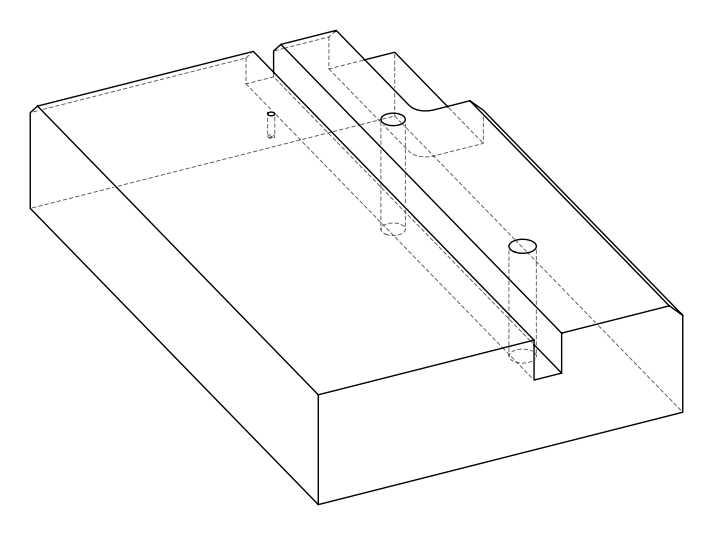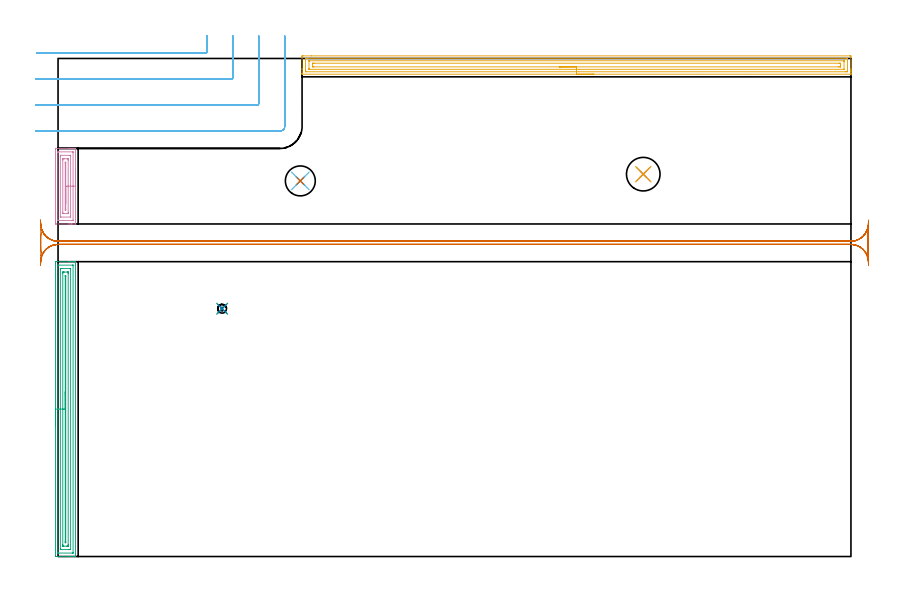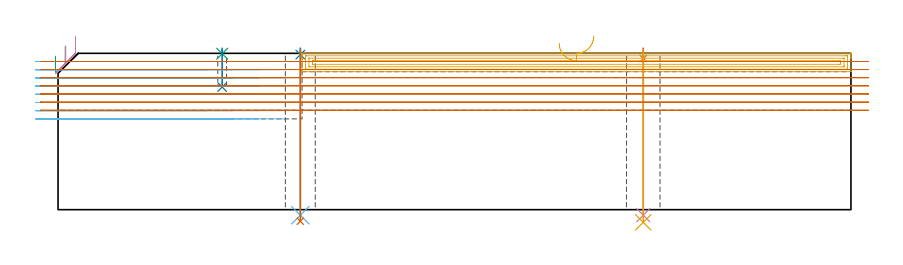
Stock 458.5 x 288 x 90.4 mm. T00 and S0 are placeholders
(PLAN: 13 operations, 7 tool changes, 46 min)
(1 SPOT_DRILL | STEP1HOLE | NXT0321_9005460120000 | 0.05 min | 182 mm3)
(2 SPOT_DRILL_1 | STEP1HOLE_1 | NXT0321_9005460120000 | 0.03 min | 4 mm3)
(3 SPOT_DRILL_2 | STEP1POCKET | NXT0321_9005460120000 | 0.03 min | 0 mm3)
(4 DRILL_THROUGH_HOLE_INTO_CENTER | STEP1HOLE | NXT0301_065 | 0.38 min | 6099 mm3)
(5 DRILL_TO_ENLARGE_THROUGH_HOLE | STEP1HOLE | UGT0301_261 | 0.4 min | 20392 mm3)
(6 DRILL_THROUGH_HOLE_INTO_CENTER_1 | STEP1HOLE_1 | NXT0301_065 | 0.38 min | 6228 mm3)
(7 DRILL_TO_ENLARGE_THROUGH_HOLE_1 | STEP1HOLE_1 | UGT0301_244 | 0.4 min | 14975 mm3)
(8 DRILL_BLIND_HOLE_INTO_CENTER | STEP1POCKET | NXT0301_022 | 0.09 min | 377 mm3)
(9 AREA_MILL | FG_CHAMFER_SURFACE | UGT0205_001 | 6.99 min | 11902 mm3)
(10 AREA_MILL_1 | FG_CHAMFER_SURFACE_1 | UGT0205_001 | 1.92 min | 3805 mm3)
(11 AREA_MILL_2 | FG_CHAMFER_SURFACE_2 | UGT0205_001 | 10.4 min | 18175 mm3)
(12 MILL_CORNER_NOTCH_RECTANGULAR | CORNER_NOTCH_RECTANGULAR | UGT0201_094 | Follow Part, ap 5, ae 75% | 10.79 min | 276020 mm3)
(13 MILL_RECTANGULAR_SLOT | SLOT_RECTANGULAR | UGT0201_094 | Follow Part, ap 5, ae 75% | 14.16 min | 327952 mm3)
(TOOL NXT0321_9005460120000 | NC Spot Drill, 142deg, 12mm, Carbide, Uncoated | D12 PA142 FL30 Z2)
(TOOL NXT0301_065 | Carbide Drill 9.4mm [860.1-0940-075A1-MM 2214] | D9.4 PA140 FL98 Z2)
(TOOL UGT0301_261 | Twist Drill 19.4 mm | D19.4 PA118 FL140 Z2)
(TOOL UGT0301_244 | Twist Drill 17.3 mm | D17.3 PA118 FL130 Z2)
(TOOL NXT0301_022 | Carbide Drill 5.1mm [860.1-0510-015A1-MM 2214] | D5.1 PA140 FL28 Z2)
(TOOL UGT0205_001 | Chamfer Mill 20 x 3 x 45 deg. | D20 FL50 Z2)
(TOOL UGT0201_094 | End mill 20 mm | D20 FL38 Z4)
(OP 1 SPOT_DRILL)
G17 G21 G94 G90
T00 M6
G54
G17 G0 G90 X338.4 Y221.1 S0 M3
G43 Z100.4 H0
G94 G81 G98 Z87.4 F250. R93.4
G80
M5
M2
(OP 2 SPOT_DRILL_1)
G17 G21 G94 G90
T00 M6
G54
G17 G0 G90 X140.1 Y217.2 S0 M3
G43 Z100.4 H0
G94 G81 G98 Z89.655 F250. R93.4
G80
M5
M2
(OP 3 SPOT_DRILL_2)
G17 G21 G94 G90
T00 M6
G54
G17 G0 G90 X94.9 Y143.3 S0 M3
G43 Z100.4 H0
G94 G81 G98 Z90.18 F250. R93.4
G80
M5
M2
(OP 4 DRILL_THROUGH_HOLE_INTO_CENTER)
G17 G21 G94 G90
T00 M6
G54
G17 G0 G90 X338.4 Y221.1 S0 M3
G43 Z100.4 H1
G94 G73 G98 Z-3.211 F250. Q9.361 R92.4
G80
M5
M2
(OP 5 DRILL_TO_ENLARGE_THROUGH_HOLE)
G17 G21 G94 G90
T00 M6
G54
G17 G0 G90 X338.4 Y221.1 S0 M3
G43 Z100.4 H0
G94 G73 G98 Z-7.328 F250. Q16.288 R92.4
G80
M5
M2
(OP 6 DRILL_THROUGH_HOLE_INTO_CENTER_1)
G17 G21 G94 G90
T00 M6
G54
G17 G0 G90 X140.1 Y217.2 S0 M3
G43 Z100.4 H1
G94 G73 G98 Z-3.211 F250. Q9.361 R92.4
G80
M5
M2
(OP 7 DRILL_TO_ENLARGE_THROUGH_HOLE_1)
G17 G21 G94 G90
T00 M6
G54
G17 G0 G90 X140.1 Y217.2 S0 M3
G43 Z100.4 H0
G94 G73 G98 Z-6.697 F250. Q16.183 R92.4
G80
M5
M2
(OP 8 DRILL_BLIND_HOLE_INTO_CENTER)
G17 G21 G94 G90
T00 M6
G54
G17 G0 G90 X94.9 Y143.3 S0 M3
G43 Z100.4 H1
G94 G81 G98 Z70.9 F250. R92.4
G80
M5
M2
(OP 9 AREA_MILL)
G17 G21 G94 G90
T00 M6
G54
G17 G0 G90 X-1.5 Y75.25 S1061 M3
G43 Z100.4 H0
Z88.8
G94 G1 Y75.288 Z87.928 F250.
Y75.402 Z87.063
Y75.591 Z86.212
Y75.853 Z85.38
Y76.187 Z84.574
Y76.59 Z83.8
Y77.058 Z83.064
Y77.59 Z82.372
Y78.179 Z81.729
Y78.822 Z81.14
Y79.514 Z80.608
Y80.25 Z80.14
Y81.024 Z79.737
Y81.83 Z79.403
Y82.662 Z79.141
Y83.514 Z78.952
Y84.378 Z78.838
Y85.25 Z78.8
Y169.518
X-1.499 Y169.912 Z78.801
X-1.494 Y170.404 Z78.803
X-1.491 Y170.492 Z78.806
X-1.007 Y170.496 Z79.29
X-0.423 Y170.5 Z79.874
X6.069 Z86.363
X6.671 Z86.969
X6.953 Z87.25
X8.722 Z89.017
X9.286 Z89.585
X9.607 Z89.906
X9.786 Z90.085
X10.084 Y170.493 Z90.376
X10.097 Y170.491 Z90.388
X10.1 Y170.358 Z90.4
Y0.142
X10.097 Y0.009 Z90.388
X10.084 Y0.007 Z90.376
X9.785 Y0. Z90.084
X9.286 Z89.585
X8.722 Z89.017
X6.671 Z86.969
X6.069 Z86.363
X-1.309 Y0.001 Z78.988
X-1.492 Y0.01 Z78.805
X-1.499 Y0.193 Z78.799
X-1.5 Y0.588 Z78.8
Y85.25
X-0.086 Z80.214
Y168.13
X-0.083 Y168.343 Z80.217
X-0.079 Y168.449 Z80.221
X-0.072 Y168.49 Z80.228
X0.028 Y168.494 Z80.328
X0.395 Y168.499 Z80.695
X8.355 Y168.5 Z88.655
X8.569 Y168.495 Z88.869
X8.658 Y168.49 Z88.958
X8.679 Y168.479 Z88.979
X8.682 Y168.44 Z88.982
X8.685 Y168.349 Z88.985
X8.686 Y168.167 Z88.986
Y2.37
X8.683 Y2.157 Z88.983
X8.679 Y2.051 Z88.979
X8.671 Y2.01 Z88.971
X8.572 Y2.006 Z88.872
X8.204 Y2.001 Z88.504
X0.245 Y2. Z80.545
X0.031 Y2.005 Z80.331
X-0.058 Y2.01 Z80.242
X-0.079 Y2.021 Z80.221
X-0.082 Y2.06 Z80.218
X-0.085 Y2.151 Z80.215
X-0.086 Y2.333 Z80.214
Y85.25
X1.328 Z81.628
X1.329 Y166.348 Z81.629
X1.33 Y166.428 Z81.63
X1.332 Y166.467 Z81.632
X1.335 Y166.481 Z81.635
X1.346 Y166.49 Z81.646
X1.497 Y166.498 Z81.797
X1.647 Y166.499 Z81.947
X2.38 Y166.5 Z82.68
X6.953 Y166.499 Z87.253
X7.104 Y166.496 Z87.404
X7.205 Y166.49 Z87.505
X7.265 Y166.484 Z87.565
X7.267 Y166.454 Z87.567
X7.269 Y166.348 Z87.569
X7.271 Y166.027 Z87.571
Y4.152
X7.27 Y4.072 Z87.57
X7.268 Y4.033 Z87.568
X7.265 Y4.019 Z87.565
X7.254 Y4.01 Z87.554
X7.103 Y4.002 Z87.403
X6.953 Y4.001 Z87.253
X6.22 Y4. Z86.52
X1.647 Y4.001 Z81.947
X1.495 Y4.004 Z81.795
X1.395 Y4.009 Z81.695
X1.335 Y4.016 Z81.635
X1.333 Y4.046 Z81.633
X1.33 Y4.152 Z81.63
X1.329 Y4.473 Z81.629
X1.328 Y85.25 Z81.628
X2.743 Z83.043
Y163.674
X2.747 Y164.348 Z83.047
X2.75 Y164.447 Z83.05
X2.755 Y164.49 Z83.055
X2.801 Y164.492 Z83.101
X3.006 Y164.496 Z83.306
X3.416 Y164.5 Z83.716
X3.48 Z83.78
X5.249 Z85.549
X5.614 Y164.498 Z85.914
X5.796 Y164.494 Z86.096
X5.84 Y164.49 Z86.14
X5.851 Y164.485 Z86.151
X5.853 Y164.471 Z86.153
X5.855 Y164.413 Z86.155
X5.857 Y163.887 Z86.157
Y163.674
Y6.826
X5.853 Y6.152 Z86.153
X5.85 Y6.053 Z86.15
X5.845 Y6.01 Z86.145
X5.799 Y6.008 Z86.099
X5.594 Y6.004 Z85.894
X5.184 Y6. Z85.484
X5.12 Z85.42
X3.351 Z83.651
X2.986 Y6.002 Z83.286
X2.804 Y6.006 Z83.104
X2.76 Y6.01 Z83.06
X2.749 Y6.015 Z83.049
X2.747 Y6.029 Z83.047
X2.745 Y6.087 Z83.045
X2.743 Y6.613 Z83.043
Y6.826
Y85.25
X4.157 Z84.457
Y162.036
X4.158 Y162.18 Z84.458
X4.163 Y162.468 Z84.463
X4.165 Y162.492 Z84.465
X4.169 Y162.494 Z84.469
X4.187 Y162.498 Z84.487
X4.225 Y162.499 Z84.525
X4.3 Y162.498 Z84.6
X4.386 Y162.494 Z84.686
X4.432 Y162.49 Z84.732
X4.436 Y162.324 Z84.736
X4.441 Y162.036 Z84.741
X4.443 Y161.892 Z84.743
Y161.748
Y8.464
X4.442 Y8.32 Z84.742
X4.437 Y8.032 Z84.737
X4.435 Y8.008 Z84.735
X4.431 Y8.006 Z84.731
X4.413 Y8.002 Z84.713
X4.375 Y8.001 Z84.675
X4.3 Y8.002 Z84.6
X4.214 Y8.006 Z84.514
X4.168 Y8.01 Z84.468
X4.163 Y8.176 Z84.463
X4.159 Y8.464 Z84.459
X4.157 Y8.608 Z84.457
Y8.753
Y85.25
Y86.122 Z84.495
Y86.986 Z84.609
Y87.838 Z84.798
Y88.67 Z85.06
Y89.476 Z85.394
Y90.25 Z85.797
Y90.986 Z86.265
Y91.678 Z86.796
Y92.321 Z87.386
Y92.91 Z88.029
Y93.442 Z88.721
Y93.91 Z89.457
Y94.313 Z90.231
Y94.647 Z91.037
Y94.909 Z91.869
Y95.098 Z92.72
Y95.212 Z93.585
Y95.25 Z94.457
G0 Z100.4
M5
M2
(OP 10 AREA_MILL_1)
G17 G21 G94 G90
T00 M6
G54
G17 G0 G90 X10.1 Y224.15 S1061 M3
G43 Z100.4 H0
G94 G1 Y224.112 Z99.528 F250.
Y223.998 Z98.663
Y223.809 Z97.812
Y223.547 Z96.98
Y223.213 Z96.174
Y222.81 Z95.4
Y222.342 Z94.664
Y221.81 Z93.972
Y221.221 Z93.329
Y220.578 Z92.739
Y219.886 Z92.208
Y219.15 Z91.74
Y218.376 Z91.337
Y217.57 Z91.003
Y216.738 Z90.741
Y215.886 Z90.552
Y215.022 Z90.438
Y214.15 Z90.4
Y192.397
X10.094 Y192.31 Z90.392
X9.884 Y192.3 Z90.182
X8.226 Z88.524
X7.838 Z88.134
X7.644 Z87.941
X6.953 Z87.251
X6.76 Z87.057
X6.069 Z86.362
X-1.007 Y192.301 Z79.29
X-1.233 Y192.303 Z79.064
X-1.491 Y192.308 Z78.805
X-1.494 Y192.352 Z78.803
X-1.499 Y192.841 Z78.801
X-1.5 Y193.336 Z78.8
Y235.459
X-1.495 Y235.856 Z78.802
X-1.491 Y235.99 Z78.805
X-1.352 Y236. Z78.944
X6.069 Z86.362
X6.76 Z87.057
X6.953 Z87.251
X7.644 Z87.941
X7.838 Z88.134
X8.225 Z88.524
X9.219 Z89.518
X9.607 Z89.905
X9.885 Y235.999 Z90.184
X10.094 Y235.99 Z90.392
X10.1 Y235.902 Z90.4
Y214.15
X8.686 Z88.986
X8.685 Y194.617 Z88.985
X8.679 Y194.405 Z88.979
X8.673 Y194.31 Z88.973
X8.469 Y194.305 Z88.769
X8.153 Y194.301 Z88.453
X0.193 Z80.493
X0.019 Y194.306 Z80.319
X-0.037 Y194.31 Z80.263
X-0.079 Y194.324 Z80.221
X-0.086 Y194.617 Z80.214
X-0.085 Y233.683 Z80.215
X-0.079 Y233.895 Z80.221
X-0.073 Y233.99 Z80.227
X0.131 Y233.995 Z80.431
X0.447 Y233.999 Z80.747
X8.407 Z88.707
X8.581 Y233.994 Z88.881
X8.637 Y233.99 Z88.937
X8.679 Y233.976 Z88.979
X8.686 Y233.683 Z88.986
Y214.15
X7.272 Z87.572
X7.271 Y196.962 Z87.571
X7.266 Y196.393 Z87.566
X7.265 Y196.322 Z87.565
X7.138 Y196.309 Z87.438
X7.044 Y196.301 Z87.344
X1.647 Y196.3 Z81.947
X1.554 Y196.302 Z81.854
X1.37 Y196.309 Z81.67
X1.334 Y196.313 Z81.634
X1.332 Y196.321 Z81.632
X1.33 Y196.347 Z81.63
X1.329 Y196.393 Z81.629
X1.328 Y196.712 Z81.628
X1.329 Y231.338 Z81.629
X1.334 Y231.907 Z81.634
X1.335 Y231.978 Z81.635
X1.462 Y231.991 Z81.762
X1.556 Y231.999 Z81.856
X6.953 Y232. Z87.253
X7.046 Y231.998 Z87.346
X7.23 Y231.991 Z87.53
X7.266 Y231.987 Z87.566
X7.268 Y231.979 Z87.568
X7.27 Y231.953 Z87.57
X7.271 Y231.907 Z87.571
X7.272 Y231.588 Z87.572
Y214.15
X5.857 Z86.157
Y199.056
X5.856 Y198.383 Z86.156
X5.853 Y198.337 Z86.153
X5.851 Y198.317 Z86.151
X5.842 Y198.31 Z86.142
X5.749 Y198.306 Z86.049
X5.561 Y198.302 Z85.861
X5.184 Y198.3 Z85.484
X5.053 Z85.353
X3.284 Z83.584
X2.986 Y198.301 Z83.286
X2.837 Y198.303 Z83.137
X2.764 Y198.307 Z83.064
X2.75 Y198.31 Z83.05
X2.748 Y198.318 Z83.048
X2.746 Y198.346 Z83.046
X2.743 Y198.844 Z83.043
Y199.056
Y229.244
X2.744 Y229.917 Z83.044
X2.747 Y229.963 Z83.047
X2.749 Y229.983 Z83.049
X2.758 Y229.99 Z83.058
X2.851 Y229.994 Z83.151
X3.039 Y229.998 Z83.339
X3.416 Y230. Z83.716
X3.547 Z83.847
X5.316 Z85.616
X5.614 Y229.999 Z85.914
X5.763 Y229.997 Z86.063
X5.836 Y229.993 Z86.136
X5.85 Y229.99 Z86.15
X5.852 Y229.982 Z86.152
X5.854 Y229.954 Z86.154
X5.857 Y229.456 Z86.157
Y229.244
Y214.15
X4.443 Z84.743
Y200.832
X4.441 Y200.69 Z84.741
X4.437 Y200.545 Z84.737
X4.426 Y200.31 Z84.726
X4.3 Y200.305 Z84.6
X4.225 Y200.306 Z84.525
X4.18 Y200.31 Z84.48
X4.164 Y200.324 Z84.464
X4.162 Y200.401 Z84.462
X4.158 Y200.688 Z84.458
X4.157 Y207.413 Z84.457
Y227.468
X4.159 Y227.61 Z84.459
X4.163 Y227.755 Z84.463
X4.174 Y227.99 Z84.474
X4.3 Y227.995 Z84.6
X4.376 Y227.994 Z84.676
X4.42 Y227.99 Z84.72
X4.436 Y227.975 Z84.736
X4.438 Y227.898 Z84.738
X4.442 Y227.612 Z84.742
X4.443 Y220.737 Z84.743
Y214.15
Y213.278 Z84.781
Y212.414 Z84.895
Y211.562 Z85.084
Y210.73 Z85.346
Y209.924 Z85.68
Y209.15 Z86.083
Y208.414 Z86.552
Y207.722 Z87.083
Y207.079 Z87.672
Y206.49 Z88.315
Y205.958 Z89.007
Y205.49 Z89.743
Y205.087 Z90.517
Y204.753 Z91.323
Y204.491 Z92.155
Y204.302 Z93.007
Y204.188 Z93.872
Y204.15 Z94.743
G0 Z100.4
M5
M2
(OP 11 AREA_MILL_2)
G17 G21 G94 G90
T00 M6
G54
G17 G0 G90 X309.8 Y278.9 S1061 M3
G43 Z100.4 H0
G94 G1 X309.762 Z99.528 F250.
X309.648 Z98.663
X309.459 Z97.812
X309.197 Z96.98
X308.863 Z96.174
X308.46 Z95.4
X307.992 Z94.664
X307.46 Z93.972
X306.871 Z93.329
X306.228 Z92.739
X305.536 Z92.208
X304.8 Z91.74
X304.026 Z91.337
X303.22 Z91.003
X302.388 Z90.741
X301.536 Z90.552
X300.672 Z90.438
X299.8 Z90.4
X141.268
X141.107 Y278.902 Z90.388
X141.1 Y278.904 Z90.386
Y279.241 Z90.059
Y279.568 Z89.731
Y280.233 Z89.062
Y281.447 Z87.85
Y281.996 Z87.298
Y289.048 Z80.249
X141.102 Y289.325 Z79.973
X141.11 Y289.492 Z79.806
X141.279 Y289.499 Z79.799
X141.715 Y289.5 Z79.8
X146.655
X457.885
X458.324 Y289.496 Z79.802
X458.49 Y289.492 Z79.806
X458.5 Y289.323 Z79.975
Y281.996 Z87.298
Y281.447 Z87.85
Y281.115 Z88.181
Y280.566 Z88.73
Y280.233 Z89.062
Y279.568 Z89.731
Y279.241 Z90.059
Y278.904 Z90.386
X458.493 Y278.902 Z90.388
X458.332 Y278.9 Z90.4
X299.8
Y280.314 Z88.986
X143.501 Y280.315 Z88.985
X143.418
X143.133 Y280.321 Z88.979
X143.11 Y280.414 Z88.886
X143.103 Y280.627 Z88.673
X143.101 Y281.115 Z88.185
X143.1 Y281.511 Z87.789
X143.101 Y287.285 Z82.015
X143.102 Y287.679 Z81.621
X143.11 Y288.07 Z81.23
X143.501 Y288.083 Z81.217
X143.584 Y288.085 Z81.215
X144.394 Y288.086 Z81.214
X456.099 Y288.085 Z81.215
X456.182
X456.467 Y288.079 Z81.221
X456.49 Y287.986 Z81.314
X456.497 Y287.773 Z81.527
X456.499 Y287.285 Z82.015
X456.5 Y286.889 Z82.411
X456.499 Y281.115 Z88.185
X456.498 Y280.721 Z88.579
X456.49 Y280.33 Z88.97
X456.099 Y280.317 Z88.983
X456.016 Y280.315 Z88.985
X455.206 Y280.314 Z88.986
X299.8
Y281.728 Z87.572
X145.288 Y281.729 Z87.571
X145.197 Y281.73 Z87.57
X145.126 Y281.733 Z87.567
X145.111 Y281.735 Z87.565
X145.108 Y281.759 Z87.541
X145.104 Y281.811 Z87.489
X145.101 Y281.996 Z87.304
X145.1 Y282.181 Z87.119
X145.102 Y286.587 Z82.713
X145.107 Y286.65 Z82.65
X145.111 Y286.665 Z82.635
X145.12 Y286.667 Z82.633
X145.152 Y286.669 Z82.631
X145.288 Y286.671 Z82.629
X454.312
X454.403 Y286.67 Z82.63
X454.474 Y286.667 Z82.633
X454.489 Y286.665 Z82.635
X454.492 Y286.641 Z82.659
X454.496 Y286.589 Z82.711
X454.499 Y286.404 Z82.896
X454.5 Y286.219 Z83.081
X454.498 Y281.813 Z87.487
X454.493 Y281.75 Z87.55
X454.489 Y281.734 Z87.566
X454.48 Y281.733 Z87.567
X454.448 Y281.731 Z87.569
X454.312 Y281.729 Z87.571
X299.8 Y281.728 Z87.572
Y283.143 Z86.157
X147.967
X147.697 Y283.144 Z86.156
X147.228 Y283.148 Z86.152
X147.126 Y283.15 Z86.15
X147.11 Y283.328 Z85.972
X147.1 Y283.733 Z85.567
Y283.759 Z85.541
X147.101 Y285.069 Z84.231
X147.103 Y285.175 Z84.125
X147.107 Y285.228 Z84.072
X147.11 Y285.249 Z84.051
X147.135 Y285.25 Z84.05
X147.345 Y285.254 Z84.046
X147.967 Y285.257 Z84.043
X148.235
X451.633
X451.902 Y285.256 Z84.044
X452.372 Y285.252 Z84.048
X452.474 Y285.25 Z84.05
X452.49 Y285.072 Z84.228
X452.5 Y284.667 Z84.633
Y284.641 Z84.659
Y283.785 Z85.515
X452.499 Y283.331 Z85.969
X452.497 Y283.225 Z86.075
X452.493 Y283.172 Z86.128
X452.49 Y283.151 Z86.149
X452.465 Y283.15 Z86.151
X452.255 Y283.145 Z86.155
X451.633 Y283.143 Z86.157
X451.365
X299.8
X298.928 Z86.195
X298.064 Z86.309
X297.212 Z86.498
X296.38 Z86.76
X295.574 Z87.094
X294.8 Z87.497
X294.064 Z87.966
X293.372 Z88.497
X292.729 Z89.086
X292.14 Z89.729
X291.608 Z90.422
X291.14 Z91.157
X290.737 Z91.931
X290.403 Z92.737
X290.141 Z93.569
X289.952 Z94.421
X289.838 Z95.286
X289.8 Z96.157
G0 Z100.4
M5
M2
(OP 12 MILL_CORNER_NOTCH_RECTANGULAR)
G17 G21 G94 G90
T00 M6
G54
G17 G0 G90 X-12.539 Y291. S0 M3
G43 Z100.4 H0
Z85.662
G94 G1 X-9.539 F250.
X85.106 F500.
G3 X86.1 Y291.994 R1.
G1 Y298.
Y301. F250.
G0 Z100.4
X-13. Y276.
Z85.662
G1 X-10.
X100.105 F500.
G3 X101.1 Y276.995 R1.
G1 Y298.
Y301. F250.
G0 Z100.4
X-13. Y261.
Z85.662
G1 X-10.
X115.105 F500.
G3 X116.1 Y261.995 R1.
G1 Y298.
Y301. F250.
G0 Z100.4
X-13. Y246.
Z85.662
G1 X-10.
X128.3 F500.
G3 X131.1 Y248.8 R2.8
G1 Y298.
Y301. F250.
G0 Z100.4
X-12.539 Y291.
Z80.925
G1 X-9.539
X85.106 F500.
G3 X86.1 Y291.994 R1.
G1 Y298.
Y301. F250.
G0 Z100.4
X-13. Y276.
Z80.925
G1 X-10.
X100.105 F500.
G3 X101.1 Y276.995 R1.
G1 Y298.
Y301. F250.
G0 Z100.4
X-13. Y261.
Z80.925
G1 X-10.
X115.105 F500.
G3 X116.1 Y261.995 R1.
G1 Y298.
Y301. F250.
G0 Z100.4
X-13. Y246.
Z80.925
G1 X-10.
X128.3 F500.
G3 X131.1 Y248.8 R2.8
G1 Y298.
Y301. F250.
G0 Z100.4
X-12.539 Y291.
Z76.187
G1 X-9.539
X85.106 F500.
G3 X86.1 Y291.994 R1.
G1 Y298.
Y301. F250.
G0 Z100.4
X-13. Y276.
Z76.187
G1 X-10.
X100.105 F500.
G3 X101.1 Y276.995 R1.
G1 Y298.
Y301. F250.
G0 Z100.4
X-13. Y261.
Z76.187
G1 X-10.
X115.105 F500.
G3 X116.1 Y261.995 R1.
G1 Y298.
Y301. F250.
G0 Z100.4
X-13. Y246.
Z76.187
G1 X-10.
X128.3 F500.
G3 X131.1 Y248.8 R2.8
G1 Y298.
Y301. F250.
G0 Z100.4
X-12.539 Y291.
Z71.45
G1 X-9.539
X85.106 F500.
G3 X86.1 Y291.994 R1.
G1 Y298.
Y301. F250.
G0 Z100.4
X-13. Y276.
Z71.45
G1 X-10.
X100.105 F500.
G3 X101.1 Y276.995 R1.
G1 Y298.
Y301. F250.
G0 Z100.4
X-13. Y261.
Z71.45
G1 X-10.
X115.105 F500.
G3 X116.1 Y261.995 R1.
G1 Y298.
Y301. F250.
G0 Z100.4
X-13. Y246.
Z71.45
G1 X-10.
X128.3 F500.
G3 X131.1 Y248.8 R2.8
G1 Y298.
Y301. F250.
G0 Z100.4
X-12.539 Y291.
Z66.712
G1 X-9.539
X85.106 F500.
G3 X86.1 Y291.994 R1.
G1 Y298.
Y301. F250.
G0 Z100.4
X-13. Y276.
Z66.712
G1 X-10.
X100.105 F500.
G3 X101.1 Y276.995 R1.
G1 Y298.
Y301. F250.
G0 Z100.4
X-13. Y261.
Z66.712
G1 X-10.
X115.105 F500.
G3 X116.1 Y261.995 R1.
G1 Y298.
Y301. F250.
G0 Z100.4
X-13. Y246.
Z66.712
G1 X-10.
X128.3 F500.
G3 X131.1 Y248.8 R2.8
G1 Y298.
Y301. F250.
G0 Z100.4
X-12.539 Y291.
Z61.975
G1 X-9.539
X85.106 F500.
G3 X86.1 Y291.994 R1.
G1 Y298.
Y301. F250.
G0 Z100.4
X-13. Y276.
Z61.975
G1 X-10.
X100.105 F500.
G3 X101.1 Y276.995 R1.
G1 Y298.
Y301. F250.
G0 Z100.4
X-13. Y261.
Z61.975
G1 X-10.
X115.105 F500.
G3 X116.1 Y261.995 R1.
G1 Y298.
Y301. F250.
G0 Z100.4
X-13. Y246.
Z61.975
G1 X-10.
X128.3 F500.
G3 X131.1 Y248.8 R2.8
G1 Y298.
Y301. F250.
G0 Z100.4
X-12.539 Y291.
Z57.237
G1 X-9.539
X85.106 F500.
G3 X86.1 Y291.994 R1.
G1 Y298.
Y301. F250.
G0 Z100.4
X-13. Y276.
Z57.237
G1 X-10.
X100.105 F500.
G3 X101.1 Y276.995 R1.
G1 Y298.
Y301. F250.
G0 Z100.4
X-13. Y261.
Z57.237
G1 X-10.
X115.105 F500.
G3 X116.1 Y261.995 R1.
G1 Y298.
Y301. F250.
G0 Z100.4
X-13. Y246.
Z57.237
G1 X-10.
X128.3 F500.
G3 X131.1 Y248.8 R2.8
G1 Y298.
Y301. F250.
G0 Z100.4
X-12.539 Y291.
Z52.5
G1 X-9.539
X85.106 F500.
G3 X86.1 Y291.994 R1.
G1 Y298.
Y301. F250.
G0 Z100.4
X-13. Y276.
Z52.5
G1 X-10.
X100.105 F500.
G3 X101.1 Y276.995 R1.
G1 Y298.
Y301. F250.
G0 Z100.4
X-13. Y261.
Z52.5
G1 X-10.
X115.105 F500.
G3 X116.1 Y261.995 R1.
G1 Y298.
Y301. F250.
G0 Z100.4
X-13. Y246.
Z52.5
G1 X-10.
X128.3 F500.
G3 X131.1 Y248.8 R2.8
G1 Y298.
Y301. F250.
G0 Z100.4
M5
M2
(OP 13 MILL_RECTANGULAR_SLOT)
G17 G21 G94 G90
T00 M6
G54
G17 G0 G90 X468.702 Y194.517 S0 M3
G43 Z100.4 H0
Z85.7
G94 G1 X468.47 Y191.526 F250.
G2 X458.5 Y182.3 R10. F500.
G1 X0.
G2 X-9.1 Y188.154 R10.
G3 X-10. Y184.009 R10.
G1 Y178.76
G3 X-9.107 Y174.63 R10.
G2 X0. Y180.5 R10.
G1 X458.5
G2 X468.47 Y171.274 R10.
G1 X468.702 Y168.283 F250.
G0 Y194.517 Z81.
G1 X468.47 Y191.526
G2 X458.5 Y182.3 R10. F500.
G1 X0.
G2 X-9.836 Y190.496 R10.
G1 X-9.866 Y190.501
G3 X-10. Y188.867 R10.
G1 Y173.968
G3 X-9.863 Y172.315 R10.
G1 X-9.833 Y172.32
G2 X0. Y180.5 R10.
G1 X458.5
G2 X468.47 Y171.274 R10.
G1 X468.702 Y168.283 F250.
G0 Z100.4
X-10.202
Z76.3
G1 X-9.97 Y171.274
G2 X0. Y180.5 R10. F500.
G1 X458.5
G2 X468.47 Y171.274 R10.
G1 X468.5
Y191.526
X468.47
G2 X458.5 Y182.3 R10.
G1 X0.
G2 X-9.97 Y191.526 R10.
G1 X-10.202 Y194.517 F250.
G0 Y168.283 Z71.6
G1 X-9.97 Y171.274
G2 X0. Y180.5 R10. F500.
G1 X458.5
G2 X468.47 Y171.274 R10.
G1 X468.5
Y191.526
X468.47
G2 X458.5 Y182.3 R10.
G1 X0.
G2 X-9.97 Y191.526 R10.
G1 X-10.202 Y194.517 F250.
G0 Y168.283 Z66.9
G1 X-9.97 Y171.274
G2 X0. Y180.5 R10. F500.
G1 X458.5
G2 X468.47 Y171.274 R10.
G1 X468.5
Y191.526
X468.47
G2 X458.5 Y182.3 R10.
G1 X0.
G2 X-9.97 Y191.526 R10.
G1 X-10.202 Y194.517 F250.
G0 Y168.283 Z62.2
G1 X-9.97 Y171.274
G2 X0. Y180.5 R10. F500.
G1 X458.5
G2 X468.47 Y171.274 R10.
G1 X468.5
Y191.526
X468.47
G2 X458.5 Y182.3 R10.
G1 X0.
G2 X-9.97 Y191.526 R10.
G1 X-10.202 Y194.517 F250.
G0 Y168.283 Z57.5
G1 X-9.97 Y171.274
G2 X0. Y180.5 R10. F500.
G1 X458.5
G2 X468.47 Y171.274 R10.
G1 X468.5
Y191.526
X468.47
G2 X458.5 Y182.3 R10.
G1 X0.
G2 X-9.97 Y191.526 R10.
G1 X-10.202 Y194.517 F250.
G0 Z100.4
M5
M2
